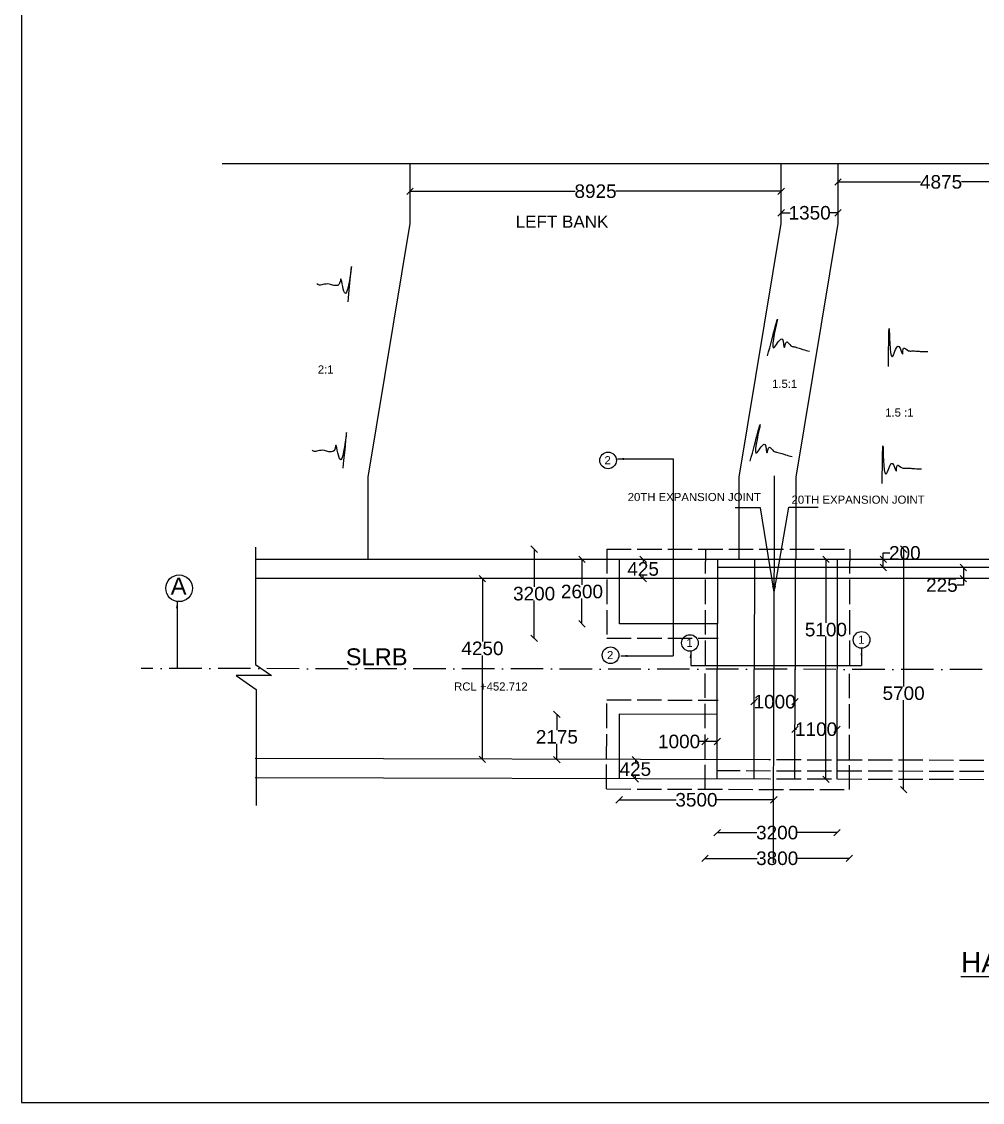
# Model space of a CAD drawing. Header units: millimetres. Extents: x 5124 to 3289338, y 2311 to 45959500.
# Drawn here: x 3241429 to 3255611, y 45927568 to 45943520 of the extents above; entities that cross this region are included whole.
import ezdxf

# ---------------------------------------------------------------- set-up
doc = ezdxf.new("R2010")
doc.units = ezdxf.units.MM
doc.header["$MEASUREMENT"] = 0
doc.linetypes.add('ACAD_ISO02W100', pattern=[15, 12, -3])
doc.linetypes.add('ACAD_ISO10W100', pattern=[18, 12, -3, 0, -3])
for name, color, linetype in [('DIMENSION', 7, 'Continuous'), ('DRAWING', 7, 'Continuous'), ('TEXT', 7, 'Continuous')]:
    doc.layers.add(name, color=color, linetype=linetype)
doc.styles.get("Standard").update_dxf_attribs({"font": 'arial.ttf', "height": 200})
doc.dimstyles.get("Standard").update_dxf_attribs({"dimtxt": 200, "dimasz": 110, "dimexe": 0.18, "dimexo": 0.0625, "dimgap": 0.09, "dimtad": 0, "dimtih": 1, "dimtoh": 1, "dimdec": 0, "dimzin": 0, "dimdsep": 46, "dimtxsty": 'Standard', "dimblk": 'OBLIQUE', "dimcen": 0.09, "dimse1": 1, "dimse2": 1, "dimadec": 0, "dimazin": 0, "dimtfac": 1, "dimtdec": 0, "dimtofl": 0, "dimtmove": 0, "dimatfit": 3, "dimfxl": 1, "dimtolj": 1, "dimtzin": 0, "dimarcsym": 0})

# ---------------------------------------------------------------- blocks, each defined once
blk = doc.blocks.new('_Oblique')
at = {"color": 0, "linetype": 'ByBlock', "lineweight": -2}
blk.add_line((-0.5, -0.5), (0.5, 0.5), dxfattribs=at)
blk = doc.blocks.new('*D64')
at = {"layer": 'Defpoints', "color": 0, "transparency": 16777216}
for p in [(3247163, 45940982), (3252640, 45941016), (3252640, 45940982)]:
    blk.add_point(p, dxfattribs=at)
at = {"layer": 'DRAWING', "color": 0, "lineweight": -2, "transparency": 16777216}
for p, q in [((3247163, 45941016), (3249602, 45941016)), ((3252640, 45941016), (3250201, 45941016))]:
    blk.add_line(p, q, dxfattribs=at)
at = {"layer": 'DRAWING', "color": 0, "lineweight": -2, "transparency": 16777216, "xscale": 95, "yscale": 95, "zscale": 95, "rotation": 180}
blk.add_blockref('_Oblique', (3247163, 45941016), dxfattribs=at)
at = {"layer": 'DRAWING', "color": 0, "lineweight": -2, "transparency": 16777216, "xscale": 95, "yscale": 95, "zscale": 95}
blk.add_blockref('_Oblique', (3252640, 45941016), dxfattribs=at)
at = {"layer": 'DRAWING', "color": 0, "transparency": 16777216, "insert": (3249901, 45941016), "char_height": 200, "attachment_point": 5}
blk.add_mtext('\\A1;8925', dxfattribs=at)
blk = doc.blocks.new('*D65')
at = {"layer": 'Defpoints', "color": 0, "transparency": 16777216}
for p in [(3252640, 45940697), (3253481, 45940697), (3253481, 45940697)]:
    blk.add_point(p, dxfattribs=at)
at = {"layer": 'DRAWING', "color": 0, "lineweight": -2, "transparency": 16777216}
for p, q in [((3252640, 45940697), (3252772, 45940697)), ((3253481, 45940697), (3253350, 45940697))]:
    blk.add_line(p, q, dxfattribs=at)
at = {"layer": 'DRAWING', "color": 0, "lineweight": -2, "transparency": 16777216, "xscale": 95, "yscale": 95, "zscale": 95, "rotation": 180}
blk.add_blockref('_Oblique', (3252640, 45940697), dxfattribs=at)
at = {"layer": 'DRAWING', "color": 0, "lineweight": -2, "transparency": 16777216, "xscale": 95, "yscale": 95, "zscale": 95}
blk.add_blockref('_Oblique', (3253481, 45940697), dxfattribs=at)
at = {"layer": 'DRAWING', "color": 0, "transparency": 16777216, "insert": (3253061, 45940697), "char_height": 200, "attachment_point": 5}
blk.add_mtext('\\A1;1350', dxfattribs=at)
blk = doc.blocks.new('*D66')
at = {"layer": 'Defpoints', "color": 0, "transparency": 16777216}
for p in [(3253481, 45941203), (3253481, 45941153), (3256520, 45941203)]:
    blk.add_point(p, dxfattribs=at)
at = {"layer": 'DRAWING', "color": 0, "lineweight": -2, "transparency": 16777216}
for p, q in [((3253481, 45941153), (3254697, 45941153)), ((3256520, 45941153), (3255304, 45941153))]:
    blk.add_line(p, q, dxfattribs=at)
at = {"layer": 'DRAWING', "color": 0, "lineweight": -2, "transparency": 16777216, "xscale": 95, "yscale": 95, "zscale": 95, "rotation": 180}
blk.add_blockref('_Oblique', (3253481, 45941153), dxfattribs=at)
at = {"layer": 'DRAWING', "color": 0, "lineweight": -2, "transparency": 16777216, "xscale": 95, "yscale": 95, "zscale": 95}
blk.add_blockref('_Oblique', (3256520, 45941153), dxfattribs=at)
at = {"layer": 'DRAWING', "color": 0, "transparency": 16777216, "insert": (3255001, 45941153), "char_height": 200, "attachment_point": 5}
blk.add_mtext('\\A1;4875', dxfattribs=at)
blk = doc.blocks.new('*D67')
at = {"layer": 'Defpoints', "color": 0, "transparency": 16777216}
for p in [(3248994, 45935734), (3250067, 45935734), (3250067, 45934418)]:
    blk.add_point(p, dxfattribs=at)
at = {"layer": 'DRAWING', "color": 0, "lineweight": -2, "transparency": 16777216}
for p, q in [((3248994, 45935734), (3248994, 45935178)), ((3248994, 45934418), (3248994, 45934974))]:
    blk.add_line(p, q, dxfattribs=at)
at = {"layer": 'DRAWING', "color": 0, "lineweight": -2, "transparency": 16777216, "xscale": 95, "yscale": 95, "zscale": 95}
for p, rotation in [((3248994, 45935734), 90), ((3248994, 45934418), 270)]:
    blk.add_blockref('_Oblique', p, dxfattribs=dict(at, rotation=rotation))
at = {"layer": 'DRAWING', "color": 0, "transparency": 16777216, "insert": (3248994, 45935076), "char_height": 200, "attachment_point": 5}
blk.add_mtext('\\A1;3200', dxfattribs=at)
blk = doc.blocks.new('*D68')
at = {"layer": 'Defpoints', "color": 0, "transparency": 16777216}
for p in [(3249794, 45935582), (3249700, 45934631), (3250253, 45934631)]:
    blk.add_point(p, dxfattribs=at)
at = {"layer": 'DRAWING', "color": 0, "lineweight": -2, "transparency": 16777216}
for p, q in [((3249700, 45935582), (3249700, 45935209)), ((3249700, 45934631), (3249700, 45935005))]:
    blk.add_line(p, q, dxfattribs=at)
at = {"layer": 'DRAWING', "color": 0, "lineweight": -2, "transparency": 16777216, "xscale": 95, "yscale": 95, "zscale": 95}
for p, rotation in [((3249700, 45935582), 90), ((3249700, 45934631), 270)]:
    blk.add_blockref('_Oblique', p, dxfattribs=dict(at, rotation=rotation))
at = {"layer": 'DRAWING', "color": 0, "transparency": 16777216, "insert": (3249700, 45935107), "char_height": 200, "attachment_point": 5}
blk.add_mtext('\\A1;2600', dxfattribs=at)
blk = doc.blocks.new('*D69')
at = {"layer": 'Defpoints', "color": 0, "transparency": 16777216}
for p in [(3250497, 45935582), (3250603, 45935582), (3250497, 45935298)]:
    blk.add_point(p, dxfattribs=at)
at = {"layer": 'DRAWING', "color": 0, "lineweight": -2, "transparency": 16777216}
for p, q in [((3250603, 45935582), (3250603, 45935543)), ((3250603, 45935298), (3250603, 45935338))]:
    blk.add_line(p, q, dxfattribs=at)
at = {"layer": 'DRAWING', "color": 0, "lineweight": -2, "transparency": 16777216, "xscale": 95, "yscale": 95, "zscale": 95}
for p, rotation in [((3250603, 45935582), 90), ((3250603, 45935298), 270)]:
    blk.add_blockref('_Oblique', p, dxfattribs=dict(at, rotation=rotation))
at = {"layer": 'DRAWING', "color": 0, "transparency": 16777216, "insert": (3250603, 45935440), "char_height": 200, "attachment_point": 5}
blk.add_mtext('\\A1;425', dxfattribs=at)
blk = doc.blocks.new('*D70')
at = {"layer": 'Defpoints', "color": 0, "transparency": 16777216}
for p in [(3249330, 45933296), (3250251, 45933296), (3250249, 45932628)]:
    blk.add_point(p, dxfattribs=at)
at = {"layer": 'DRAWING', "color": 0, "lineweight": -2, "transparency": 16777216}
for p, q in [((3249330, 45933296), (3249330, 45933064)), ((3249330, 45932628), (3249330, 45932860))]:
    blk.add_line(p, q, dxfattribs=at)
at = {"layer": 'DRAWING', "color": 0, "lineweight": -2, "transparency": 16777216, "xscale": 95, "yscale": 95, "zscale": 95}
for p, rotation in [((3249330, 45933296), 90), ((3249330, 45932628), 270)]:
    blk.add_blockref('_Oblique', p, dxfattribs=dict(at, rotation=rotation))
at = {"layer": 'DRAWING', "color": 0, "transparency": 16777216, "insert": (3249330, 45932962), "char_height": 200, "attachment_point": 5}
blk.add_mtext('\\A1;2175', dxfattribs=at)
blk = doc.blocks.new('*D71')
at = {"layer": 'Defpoints', "color": 0, "transparency": 16777216}
for p in [(3251518, 45932894), (3251518, 45932894), (3251697, 45932893)]:
    blk.add_point(p, dxfattribs=at)
at = {"layer": 'DRAWING', "color": 0, "lineweight": -2, "transparency": 16777216}
for p, q in [((3251518, 45932894), (3251423, 45932894)), ((3251697, 45932894), (3251518, 45932894))]:
    blk.add_line(p, q, dxfattribs=at)
at = {"layer": 'DRAWING', "color": 0, "lineweight": -2, "transparency": 16777216, "xscale": 95, "yscale": 95, "zscale": 95, "rotation": 180}
blk.add_blockref('_Oblique', (3251518, 45932894), dxfattribs=at)
at = {"layer": 'DRAWING', "color": 0, "lineweight": -2, "transparency": 16777216, "xscale": 95, "yscale": 95, "zscale": 95}
blk.add_blockref('_Oblique', (3251697, 45932894), dxfattribs=at)
at = {"layer": 'DRAWING', "color": 0, "transparency": 16777216, "insert": (3251134, 45932894), "char_height": 200, "attachment_point": 5}
blk.add_mtext('\\A1;1000', dxfattribs=at)
blk = doc.blocks.new('*D72')
at = {"layer": 'Defpoints', "color": 0, "transparency": 16777216}
for p in [(3252242, 45933481), (3252242, 45933481), (3252846, 45933481)]:
    blk.add_point(p, dxfattribs=at)
at = {"layer": 'DRAWING', "color": 0, "lineweight": -2, "transparency": 16777216}
for p, q in [((3252242, 45933481), (3252255, 45933481)), ((3252846, 45933481), (3252833, 45933481))]:
    blk.add_line(p, q, dxfattribs=at)
at = {"layer": 'DRAWING', "color": 0, "lineweight": -2, "transparency": 16777216, "xscale": 95, "yscale": 95, "zscale": 95, "rotation": 180}
blk.add_blockref('_Oblique', (3252242, 45933481), dxfattribs=at)
at = {"layer": 'DRAWING', "color": 0, "lineweight": -2, "transparency": 16777216, "xscale": 95, "yscale": 95, "zscale": 95}
blk.add_blockref('_Oblique', (3252846, 45933481), dxfattribs=at)
at = {"layer": 'DRAWING', "color": 0, "transparency": 16777216, "insert": (3252544, 45933481), "char_height": 200, "attachment_point": 5}
blk.add_mtext('\\A1;1000', dxfattribs=at)
blk = doc.blocks.new('*D73')
at = {"layer": 'Defpoints', "color": 0, "transparency": 16777216}
for p in [(3252845, 45933076), (3253466, 45933075), (3253466, 45933075)]:
    blk.add_point(p, dxfattribs=at)
at = {"layer": 'DRAWING', "color": 0, "lineweight": -2, "transparency": 16777216}
for p, q in [((3252845, 45933075), (3252867, 45933075)), ((3253466, 45933075), (3253445, 45933075))]:
    blk.add_line(p, q, dxfattribs=at)
at = {"layer": 'DRAWING', "color": 0, "lineweight": -2, "transparency": 16777216, "xscale": 95, "yscale": 95, "zscale": 95, "rotation": 180}
blk.add_blockref('_Oblique', (3252845, 45933075), dxfattribs=at)
at = {"layer": 'DRAWING', "color": 0, "lineweight": -2, "transparency": 16777216, "xscale": 95, "yscale": 95, "zscale": 95}
blk.add_blockref('_Oblique', (3253466, 45933075), dxfattribs=at)
at = {"layer": 'DRAWING', "color": 0, "transparency": 16777216, "insert": (3253156, 45933075), "char_height": 200, "attachment_point": 5}
blk.add_mtext('\\A1;1100', dxfattribs=at)
blk = doc.blocks.new('*D74')
at = {"layer": 'Defpoints', "color": 0, "transparency": 16777216}
for p in [(3250249, 45932344), (3252532, 45932339), (3252532, 45932033)]:
    blk.add_point(p, dxfattribs=at)
at = {"layer": 'DRAWING', "color": 0, "lineweight": -2, "transparency": 16777216}
for p, q in [((3250249, 45932033), (3251092, 45932033)), ((3252532, 45932033), (3251688, 45932033))]:
    blk.add_line(p, q, dxfattribs=at)
at = {"layer": 'DRAWING', "color": 0, "lineweight": -2, "transparency": 16777216, "xscale": 95, "yscale": 95, "zscale": 95, "rotation": 180}
blk.add_blockref('_Oblique', (3250249, 45932033), dxfattribs=at)
at = {"layer": 'DRAWING', "color": 0, "lineweight": -2, "transparency": 16777216, "xscale": 95, "yscale": 95, "zscale": 95}
blk.add_blockref('_Oblique', (3252532, 45932033), dxfattribs=at)
at = {"layer": 'DRAWING', "color": 0, "transparency": 16777216, "insert": (3251390, 45932033), "char_height": 200, "attachment_point": 5}
blk.add_mtext('\\A1;3500', dxfattribs=at)
blk = doc.blocks.new('*D75')
at = {"layer": 'Defpoints', "color": 0, "transparency": 16777216}
for p in [(3251696, 45932341), (3253465, 45932336), (3253465, 45931549)]:
    blk.add_point(p, dxfattribs=at)
at = {"layer": 'DRAWING', "color": 0, "lineweight": -2, "transparency": 16777216}
for p, q in [((3251696, 45931549), (3252282, 45931549)), ((3253465, 45931549), (3252879, 45931549))]:
    blk.add_line(p, q, dxfattribs=at)
at = {"layer": 'DRAWING', "color": 0, "lineweight": -2, "transparency": 16777216, "xscale": 95, "yscale": 95, "zscale": 95, "rotation": 180}
blk.add_blockref('_Oblique', (3251696, 45931549), dxfattribs=at)
at = {"layer": 'DRAWING', "color": 0, "lineweight": -2, "transparency": 16777216, "xscale": 95, "yscale": 95, "zscale": 95}
blk.add_blockref('_Oblique', (3253465, 45931549), dxfattribs=at)
at = {"layer": 'DRAWING', "color": 0, "transparency": 16777216, "insert": (3252581, 45931549), "char_height": 200, "attachment_point": 5}
blk.add_mtext('\\A1;3200', dxfattribs=at)
blk = doc.blocks.new('*D76')
at = {"layer": 'Defpoints', "color": 0, "transparency": 16777216}
for p in [(3251517, 45932190), (3253648, 45932184), (3253648, 45931170)]:
    blk.add_point(p, dxfattribs=at)
at = {"layer": 'DRAWING', "color": 0, "lineweight": -2, "transparency": 16777216}
for p, q in [((3251517, 45931170), (3252284, 45931170)), ((3253648, 45931170), (3252881, 45931170))]:
    blk.add_line(p, q, dxfattribs=at)
at = {"layer": 'DRAWING', "color": 0, "lineweight": -2, "transparency": 16777216, "xscale": 95, "yscale": 95, "zscale": 95, "rotation": 180}
blk.add_blockref('_Oblique', (3251517, 45931170), dxfattribs=at)
at = {"layer": 'DRAWING', "color": 0, "lineweight": -2, "transparency": 16777216, "xscale": 95, "yscale": 95, "zscale": 95}
blk.add_blockref('_Oblique', (3253648, 45931170), dxfattribs=at)
at = {"layer": 'DRAWING', "color": 0, "transparency": 16777216, "insert": (3252582, 45931170), "char_height": 200, "attachment_point": 5}
blk.add_mtext('\\A1;3800', dxfattribs=at)
blk = doc.blocks.new('*D77')
at = {"layer": 'Defpoints', "color": 0, "transparency": 16777216}
for p in [(3250420, 45932628), (3250488, 45932628), (3250419, 45932344)]:
    blk.add_point(p, dxfattribs=at)
at = {"layer": 'DRAWING', "color": 0, "lineweight": -2, "transparency": 16777216}
for p, q in [((3250488, 45932628), (3250488, 45932588)), ((3250488, 45932344), (3250488, 45932384))]:
    blk.add_line(p, q, dxfattribs=at)
at = {"layer": 'DRAWING', "color": 0, "lineweight": -2, "transparency": 16777216, "xscale": 95, "yscale": 95, "zscale": 95}
for p, rotation in [((3250488, 45932628), 90), ((3250488, 45932344), 270)]:
    blk.add_blockref('_Oblique', p, dxfattribs=dict(at, rotation=rotation))
at = {"layer": 'DRAWING', "color": 0, "transparency": 16777216, "insert": (3250488, 45932486), "char_height": 200, "attachment_point": 5}
blk.add_mtext('\\A1;425', dxfattribs=at)
blk = doc.blocks.new('*D78')
at = {"layer": 'Defpoints', "color": 0, "transparency": 16777216}
for p in [(3253238, 45935582), (3253300, 45932337), (3253301, 45932337)]:
    blk.add_point(p, dxfattribs=at)
at = {"layer": 'DRAWING', "color": 0, "lineweight": -2, "transparency": 16777216}
for p, q in [((3253301, 45935582), (3253301, 45934647)), ((3253301, 45932337), (3253301, 45934443))]:
    blk.add_line(p, q, dxfattribs=at)
at = {"layer": 'DRAWING', "color": 0, "lineweight": -2, "transparency": 16777216, "xscale": 95, "yscale": 95, "zscale": 95}
for p, rotation in [((3253301, 45935582), 90), ((3253301, 45932337), 270)]:
    blk.add_blockref('_Oblique', p, dxfattribs=dict(at, rotation=rotation))
at = {"layer": 'DRAWING', "color": 0, "transparency": 16777216, "insert": (3253301, 45934545), "char_height": 200, "attachment_point": 5}
blk.add_mtext('\\A1;5100', dxfattribs=at)
blk = doc.blocks.new('*D79')
at = {"layer": 'Defpoints', "color": 0, "transparency": 16777216}
for p in [(3254148, 45935582), (3254210, 45935582), (3254210, 45935462)]:
    blk.add_point(p, dxfattribs=at)
at = {"layer": 'DRAWING', "color": 0, "lineweight": -2, "transparency": 16777216}
for p, q in [((3254148, 45935582), (3254148, 45935677)), ((3254148, 45935677), (3254243, 45935677)), ((3254148, 45935462), (3254148, 45935582))]:
    blk.add_line(p, q, dxfattribs=at)
at = {"layer": 'DRAWING', "color": 0, "lineweight": -2, "transparency": 16777216, "xscale": 95, "yscale": 95, "zscale": 95}
for p, rotation in [((3254148, 45935582), 90), ((3254148, 45935462), 270)]:
    blk.add_blockref('_Oblique', p, dxfattribs=dict(at, rotation=rotation))
at = {"layer": 'DRAWING', "color": 0, "transparency": 16777216, "insert": (3254466, 45935677), "char_height": 200, "attachment_point": 5}
blk.add_mtext('\\A1;200', dxfattribs=at)
blk = doc.blocks.new('*D80')
at = {"layer": 'Defpoints', "color": 0, "transparency": 16777216}
for p in [(3253652, 45935734), (3253648, 45932184), (3254448, 45932184)]:
    blk.add_point(p, dxfattribs=at)
at = {"layer": 'DRAWING', "color": 0, "lineweight": -2, "transparency": 16777216}
for p, q in [((3254448, 45935734), (3254448, 45933708)), ((3254448, 45932184), (3254448, 45933504))]:
    blk.add_line(p, q, dxfattribs=at)
at = {"layer": 'DRAWING', "color": 0, "lineweight": -2, "transparency": 16777216, "xscale": 95, "yscale": 95, "zscale": 95}
for p, rotation in [((3254448, 45935734), 90), ((3254448, 45932184), 270)]:
    blk.add_blockref('_Oblique', p, dxfattribs=dict(at, rotation=rotation))
at = {"layer": 'DRAWING', "color": 0, "transparency": 16777216, "insert": (3254448, 45933606), "char_height": 200, "attachment_point": 5}
blk.add_mtext('\\A1;5700', dxfattribs=at)
blk = doc.blocks.new('*D81')
at = {"layer": 'Defpoints', "color": 0, "transparency": 16777216}
for p in [(3248189, 45935298), (3248182, 45932633), (3248231, 45932633)]:
    blk.add_point(p, dxfattribs=at)
at = {"layer": 'DRAWING', "color": 0, "lineweight": -2, "transparency": 16777216}
for p, q in [((3248231, 45935298), (3248231, 45934370)), ((3248231, 45932633), (3248231, 45934165))]:
    blk.add_line(p, q, dxfattribs=at)
at = {"layer": 'DRAWING', "color": 0, "lineweight": -2, "transparency": 16777216, "xscale": 95, "yscale": 95, "zscale": 95}
for p, rotation in [((3248231, 45935298), 90), ((3248231, 45932633), 270)]:
    blk.add_blockref('_Oblique', p, dxfattribs=dict(at, rotation=rotation))
at = {"layer": 'DRAWING', "color": 0, "transparency": 16777216, "insert": (3248231, 45934268), "char_height": 200, "attachment_point": 5}
blk.add_mtext('\\A1;4250', dxfattribs=at)
blk = doc.blocks.new('*D82')
at = {"layer": 'Defpoints', "color": 0, "transparency": 16777216}
for p in [(3255270, 45935462), (3255270, 45935298), (3255331, 45935298)]:
    blk.add_point(p, dxfattribs=at)
at = {"layer": 'DRAWING', "color": 0, "lineweight": -2, "transparency": 16777216}
for p, q in [((3255331, 45935462), (3255331, 45935298)), ((3255331, 45935203), (3255236, 45935203)), ((3255331, 45935298), (3255331, 45935203))]:
    blk.add_line(p, q, dxfattribs=at)
at = {"layer": 'DRAWING', "color": 0, "lineweight": -2, "transparency": 16777216, "xscale": 95, "yscale": 95, "zscale": 95}
for p, rotation in [((3255331, 45935462), 90), ((3255331, 45935298), 270)]:
    blk.add_blockref('_Oblique', p, dxfattribs=dict(at, rotation=rotation))
at = {"layer": 'DRAWING', "color": 0, "transparency": 16777216, "insert": (3255013, 45935203), "char_height": 200, "attachment_point": 5}
blk.add_mtext('\\A1;225', dxfattribs=at)

msp = doc.modelspace()

# ---------------------------------------------------------------- linework, layer by layer
at = {"layer": 'DIMENSION'}
for points in [[(3252439.9, 45938584.7), (3252579, 45939090.5), (3252543.3, 45938717.1), (3252658.3, 45938834.7), (3252687.4, 45938709.2), (3252722.7, 45938791.6), (3252783.9, 45938736.6), (3252827.4, 45938721.5), (3252904.3, 45938700.4), (3252962.6, 45938681.1), (3253057.2, 45938655.1)], [(3254224.5, 45938431.5), (3254237, 45938956), (3254292.8, 45938585), (3254375.9, 45938726.9), (3254434.5, 45938612.2), (3254448.8, 45938700.7), (3254521.5, 45938662.2), (3254567.4, 45938658.1), (3254647.1, 45938656.2), (3254708.3, 45938651.7), (3254806.4, 45938649.3)], [(3252184.2, 45937029.7), (3252323.3, 45937535.6), (3252287.7, 45937162.1), (3252402.7, 45937279.8), (3252431.7, 45937154.3), (3252467.1, 45937236.6), (3252528.3, 45937181.7), (3252571.8, 45937166.5), (3252648.7, 45937145.4), (3252707, 45937126.2), (3252801.6, 45937100.2)], [(3254132.1, 45936701.8), (3254144.6, 45937226.2), (3254200.4, 45936855.2), (3254283.5, 45936997.2), (3254342.1, 45936882.5), (3254356.4, 45936971), (3254429.1, 45936932.5), (3254475, 45936928.4), (3254554.7, 45936926.5), (3254615.9, 45936921.9), (3254714, 45936919.6)]]:
    msp.add_spline(points, degree=3, dxfattribs=at)
at = {"layer": 'DRAWING'}
msp.add_lwpolyline([(3289337.6, 45959500.3), (3241428.9, 45959500.3), (3241428.9, 45927568.1), (3289337.6, 45927568.1)], close=True, dxfattribs=at)
for points in [[(3244390, 45941425.2), (3258799.1, 45941425.2), (3259328.8, 45940471), (3259328.8, 45942660.7), (3260391.8, 45941425.2)], [(3246542.7, 45935582.4), (3246542.7, 45936795.4), (3247163, 45940539), (3247163, 45941425.2)], [(3252019.6, 45935582.4), (3252019.6, 45936795.4), (3252639.9, 45940539), (3252639.9, 45941425.2)], [(3252860.9, 45935582.4), (3252860.9, 45936795.4), (3253481.2, 45940539), (3253481.2, 45941425.2)], [(3252536.7, 45936817.6), (3252534.5, 45933962.3)], [(3244880.6, 45935764.7), (3244880.6, 45934030.8), (3245116.9, 45933866.7), (3244597.3, 45933866.7), (3244891.5, 45933664.4), (3244891.5, 45931950)], [(3260137.5, 45935582.4), (3244880.6, 45935582.4)], [(3251699.1, 45934631.2), (3250252.7, 45934631.2), (3250252.7, 45935582.4)], [(3251700, 45935582.4), (3251700, 45935298.5)], [(3252244.8, 45935582.4), (3252242.6, 45933963.1)], [(3252848.4, 45935582.4), (3252846.2, 45933962.3)], [(3253469.4, 45935582.4), (3253467.1, 45933961.4)], [(3260137.5, 45935462), (3251700, 45935462)], [(3260137.5, 45935298.5), (3244880.6, 45935298.5)], [(3251700, 45935298.5), (3251698.2, 45933963.8)], [(3251696.6, 45932624.6), (3251698.2, 45933959.2)], [(3252240.7, 45932339.3), (3252242.6, 45933958.6)], [(3252529.5, 45931103.4), (3252534.5, 45933958.7)], [(3252844.3, 45932337.8), (3252846.2, 45933957.9)], [(3253465.3, 45932336.2), (3253467.1, 45933957.2)], [(3251697.4, 45933291.9), (3250251, 45933295.6), (3250248.6, 45932344.3)], [(3252458.9, 45932622.7), (3244877.2, 45932641.8)], [(3251695.9, 45932340.6), (3251696.6, 45932624.6)], [(3252459.2, 45932338.7), (3244876.5, 45932357.9)]]:
    msp.add_lwpolyline(points, dxfattribs=at)
at = {"layer": 'DRAWING', "linetype": 'ACAD_ISO02W100', "ltscale": 30}
for points in [[(3250067.4, 45935733.7), (3250067.4, 45934417.9)], [(3250067.4, 45935733.7), (3253652.2, 45935733.7), (3253649.8, 45933961.2)], [(3251521.3, 45935733.7), (3251518.8, 45933964.1)], [(3250067.4, 45934417.9), (3251710.9, 45934417.9)], [(3250062.9, 45932193.5), (3253647.7, 45932184.5), (3253649.8, 45933957)], [(3251516.8, 45932189.8), (3251518.8, 45933959.4)], [(3250062.9, 45932193.5), (3250066.3, 45933509.2)], [(3250066.3, 45933509.2), (3251709.8, 45933505.1)], [(3260134.1, 45932603.3), (3252463.6, 45932622.7)], [(3260133.7, 45932439.7), (3251696.2, 45932461)], [(3260133.4, 45932319.4), (3252466.6, 45932338.7)]]:
    msp.add_lwpolyline(points, dxfattribs=at)
at = {"layer": 'DRAWING', "linetype": 'ACAD_ISO10W100', "ltscale": 40}
msp.add_lwpolyline([(3273612.2, 45933933.9), (3243193.9, 45933972.3)], dxfattribs=at)
at = {"layer": 'DRAWING'}
for centre, radius in [((3250084.8, 45937043.2), 122.8), ((3243753.5, 45935155.8), 196.9), ((3251293.9, 45934348.5), 122.8), ((3253828.6, 45934394.2), 122.8), ((3250122, 45934167.3), 122.8)]:
    msp.add_circle(centre, radius, dxfattribs=at)
for points in [[(3246247.9, 45939384.8), (3246292.8, 45939878.5), (3246195.1, 45939519.4), (3246136.8, 45939720.7), (3246110.1, 45939637.4), (3246037.6, 45939626.4), (3245969.9, 45939645.2), (3245875.5, 45939637.4), (3245810.9, 45939632.6), (3245788.9, 45939648.4)], [(3246175.8, 45936930.4), (3246220.8, 45937424.1), (3246123, 45937065), (3246064.8, 45937266.3), (3246038, 45937182.9), (3245965.6, 45937171.9), (3245897.9, 45937190.8), (3245803.5, 45937182.9), (3245738.9, 45937178.2), (3245716.9, 45937193.9)]]:
    msp.add_spline(points, degree=3, dxfattribs=at)

# ---------------------------------------------------------------- texts
at = {"layer": 'TEXT'}
for s, height, p in [('LEFT BANK', 180, (3248721.4, 45940477)), ('2:1', 120, (3245800.9, 45938325.6)), ('1.5:1', 120, (3252505.3, 45938113.9)), ('1.5 :1', 120, (3254175.4, 45937689.9)), ('2', 120, (3250032.6, 45936985.7)), ('20TH EXPANSION JOINT ', 120, (3250375.3, 45936443)), ('20TH EXPANSION JOINT ', 120, (3252793.9, 45936403.9)), ('A', 250, (3243630, 45935063.8)), ('1', 120, (3251241.7, 45934291)), ('1', 120, (3253776.4, 45934336.7)), ('SLRB', 250, (3246213.5, 45934019.3)), ('2', 120, (3250069.8, 45934109.8)), ('RCL +452.712', 120, (3247812.9, 45933646.7)), ('%%UHALF SECTION AT TOP AND HALF SECTION AT BOTTOM', 300, (3255293.4, 45929488))]:
    msp.add_text(s, height=height, dxfattribs=at).set_placement(p)

# ---------------------------------------------------------------- dimensions: what is measured, and where the dimension line sits
at = {"layer": 'DRAWING'}
for base, p1, p2, text, picture, middle in [((3253481.2, 45941153), (3256520.2, 45941202.8), (3253481.2, 45941202.8), '4875', '*D66', (3255000.7, 45941153)), ((3252639.9, 45941016.2), (3247163, 45940982.1), (3252639.9, 45940982.1), '8925', '*D64', (3249901.4, 45941016.2)), ((3253481.2, 45940696.7), (3252639.9, 45940696.7), (3253481.2, 45940696.7), '1350', '*D65', (3253060.6, 45940696.7)), ((3252242, 45933481.2), (3252845.7, 45933480.5), (3252242, 45933481.2), '1000', '*D72', (3252543.9, 45933481.2)), ((3253466.1, 45933075.2), (3252845.2, 45933075.9), (3253466.1, 45933075.2), '1100', '*D73', (3253155.7, 45933075.2)), ((3251517.6, 45932893.6), (3251696.9, 45932893.3), (3251517.6, 45932893.6), '1000', '*D71', (3251133.6, 45932893.6)), ((3252531.6, 45932033.2), (3250248.6, 45932344.3), (3252531.6, 45932338.5), '3500', '*D74', (3251390.1, 45932033.2)), ((3253465.3, 45931549.3), (3251695.9, 45932340.6), (3253465.3, 45932336.2), '3200', '*D75', (3252580.6, 45931549.3)), ((3253647.7, 45931169.6), (3251516.8, 45932189.8), (3253647.7, 45932184.5), '3800', '*D76', (3252582.3, 45931169.6))]:
    dim = msp.add_linear_dim(base=base, p1=p1, p2=p2, text=text, dimstyle='Standard', override={"dimasz": 95, "dimarcsym": 1}, dxfattribs=at)
    dim.commit()
    dim.dimension.update_dxf_attribs({"geometry": picture, "text_midpoint": middle})
for base, p1, p2, text, picture, middle in [((3254148.2, 45935582.4), (3254210, 45935462), (3254210, 45935582.4), '200', '*D79', (3254465.6, 45935677.4)), ((3248993.9, 45935733.7), (3250067.4, 45934417.9), (3250067.4, 45935733.7), '3200', '*D67', (3248993.9, 45935075.8)), ((3249699.5, 45934631.2), (3249794.3, 45935582.4), (3250252.7, 45934631.2), '2600', '*D68', (3249699.5, 45935106.8)), ((3250603.5, 45935582.4), (3250497.3, 45935298.5), (3250497.3, 45935582.4), '425', '*D69', (3250603.5, 45935440.4)), ((3255331.4, 45935298.5), (3255269.5, 45935462), (3255269.5, 45935298.5), '225', '*D82', (3255012.9, 45935203.5)), ((3249330.1, 45933295.6), (3250249.4, 45932628.3), (3250251, 45933295.6), '2175', '*D70', (3249330.1, 45932961.9)), ((3250488.3, 45932627.8), (3250419.4, 45932343.9), (3250420.1, 45932627.8), '425', '*D77', (3250488.3, 45932485.8))]:
    dim = msp.add_linear_dim(base=base, p1=p1, p2=p2, angle=90, text=text, dimstyle='Standard', override={"dimasz": 95, "dimarcsym": 1}, dxfattribs=at)
    dim.commit()
    dim.dimension.update_dxf_attribs({"geometry": picture, "text_midpoint": middle})
for base, p1, p2, text, picture, middle in [((3254448, 45932184.5), (3253652.2, 45935733.7), (3253647.7, 45932184.5), '5700', '*D80', (3254448, 45933606)), ((3253300.5, 45932336.6), (3253237.5, 45935582.4), (3253300.2, 45932336.6), '5100', '*D78', (3253300.5, 45934545)), ((3248230.6, 45932633.5), (3248189.1, 45935298.5), (3248182.4, 45932633.5), '4250', '*D81', (3248230.6, 45934267.6))]:
    dim = msp.add_linear_dim(base=base, p1=p1, p2=p2, angle=90, text=text, dimstyle='Standard', override={"dimasz": 95, "dimarcsym": 1}, dxfattribs=at)
    dim.commit()
    dim.dimension.update_dxf_attribs({"geometry": picture, "text_midpoint": middle, "dimtype": 160})

# ---------------------------------------------------------------- leaders
for points in [[(3250227, 45937065.1), (3251047.1, 45937065.1), (3251047.1, 45934157.2)], [(3252535.3, 45935098.9), (3252333.5, 45936341.6), (3251959.4, 45936341.6)], [(3252535.3, 45935098.9), (3252753.6, 45936351.7), (3253185.1, 45936351.7)], [(3243724, 45934957.4), (3243722.8, 45933971.6)], [(3251305, 45934221.1), (3251305, 45934013.9), (3253826.7, 45934013.9)], [(3253826.7, 45934260.1), (3253826.7, 45934013.9)], [(3250274, 45934157.2), (3251047.1, 45934157.2)]]:
    msp.add_leader(points, dimstyle='Standard', override={"dimasz": 95, "dimgap": 0.09, "dimtad": 0, "dimarcsym": 1}, dxfattribs=at)

doc.saveas('drawing.dxf')
